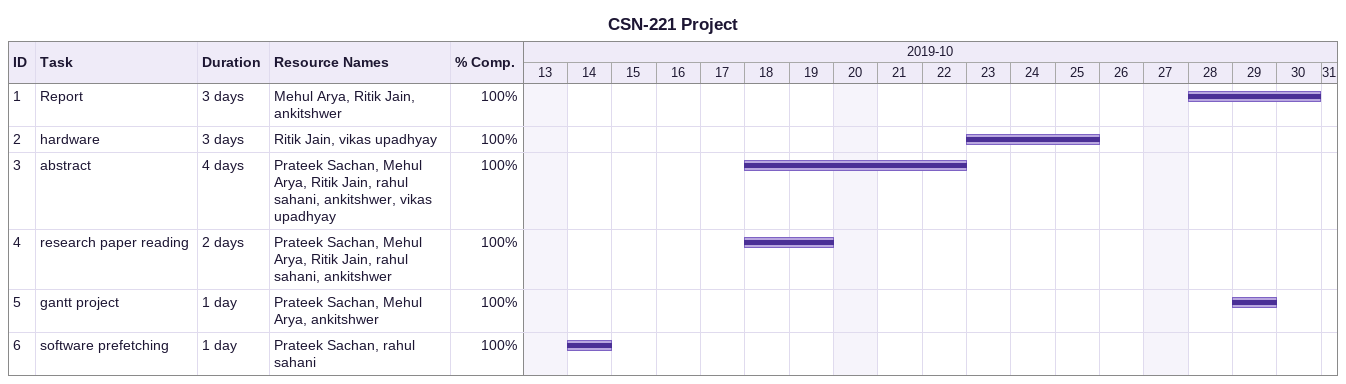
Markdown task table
CSN-221 Project

| ID | Task | Duration | Start | Finish | Resources | % complete |
|---|---|---|---|---|---|---|
| 1 | Report | 3d | 2019-10-28 | 2019-10-30 | Mehul Arya, Ritik Jain, ankitshwer | 100 |
| 2 | hardware | 3d | 2019-10-23 | 2019-10-25 | Ritik Jain, vikas upadhyay | 100 |
| 3 | abstract | 4d | 2019-10-18 | 2019-10-22 | Prateek Sachan, Mehul Arya, Ritik Jain, rahul sahani, ankitshwer, vikas upadhyay | 100 |
| 4 | research paper reading | 2d | 2019-10-18 | 2019-10-19 | Prateek Sachan, Mehul Arya, Ritik Jain, rahul sahani, ankitshwer | 100 |
| 5 | gantt project | 1d | 2019-10-29 | 2019-10-29 | Prateek Sachan, Mehul Arya, ankitshwer | 100 |
| 6 | software prefetching | 1d | 2019-10-14 | 2019-10-14 | Prateek Sachan, rahul sahani | 100 |
